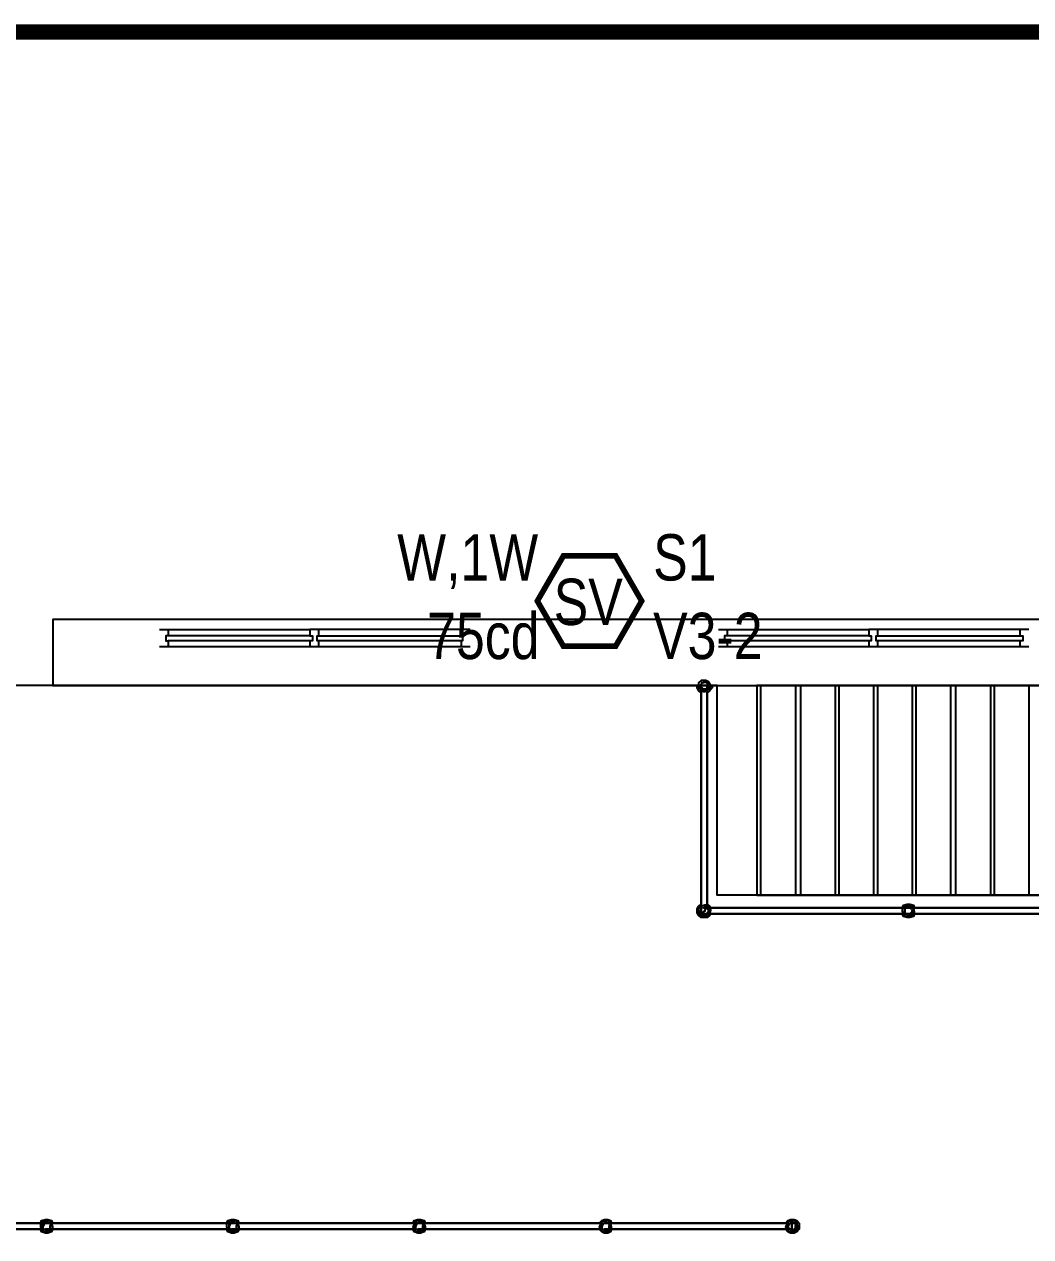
# Model space of a CAD drawing. Header units: inches. Extents: x 9349 to 17082, y 17684 to 25415.
# Drawn here: x 10595.4 to 10855.9, y 20127 to 20440.9 of the extents above; entities that cross this region are included whole.
import ezdxf
from ezdxf.enums import TextEntityAlignment as Align

# ---------------------------------------------------------------- set-up
doc = ezdxf.new("R2010")
doc.units = ezdxf.units.IN
doc.header["$LTSCALE"] = 0.25
doc.header["$MEASUREMENT"] = 0
doc.layers.add('BACKGROUND', color=8, linetype='Continuous')
doc.layers.add('SPEAKER STROBE', color=1, linetype='Continuous')
doc.styles.add('Arial', font='arial.ttf', dxfattribs={"width": 0.8})

# ---------------------------------------------------------------- blocks, each defined once
blk = doc.blocks.new('G4-S7VM')
at = {"layer": 'SPEAKER STROBE', "const_width": 1.46}
blk.add_lwpolyline([(13.83, 0.21), (7.08, 11.9), (-6.42, 11.9), (-13.17, 0.21), (-6.42, -11.49), (7.08, -11.49)], close=True, dxfattribs=at)
at = {"layer": 'SPEAKER STROBE', "style": 'Arial', "width": 0.8}
blk.add_text('SV', height=12, dxfattribs=at).set_placement((0, 0), align=Align.MIDDLE)
for tag, p in [('W', (-12.95, 11.52)), ('CANDELA', (-12.62, -8.82)), ('1/2W', (-12.62, -29.16))]:
    blk.add_attdef(tag, text='', height=12, dxfattribs=at).set_placement(p, align=Align.MIDDLE_RIGHT)
for tag, p in [('Speaker_Circuit', (16.8, 11.52)), ('Visual_Circuit', (16.8, -8.82))]:
    blk.add_attdef(tag, text='', height=12, dxfattribs=at).set_placement(p, align=Align.MIDDLE_LEFT)

msp = doc.modelspace()

# ---------------------------------------------------------------- linework, layer by layer
at = {"lineweight": 0, "const_width": 4}
msp.add_lwpolyline([(11049.85, 20322.63), (11049.85, 20438.91), (9350.89, 20438.91)], dxfattribs=at)
at = {"layer": 'BACKGROUND'}
for points in [[(10602.82, 20269.75), (11039.32, 20269.75), (11039.32, 19220.6), (11056.36, 19220.6), (11056.36, 20269.75), (11056.36, 20286.78), (10602.82, 20286.78)], [(10771.57, 20268.14), (10772.22, 20268.46), (10772.86, 20269.1), (10773.18, 20269.75), (10772.54, 20270.71), (10771.89, 20271.03), (10771.57, 20271.03), (10770.61, 20271.03), (10769.97, 20270.39), (10769.97, 20269.42), (10770.29, 20268.78), (10771.25, 20268.14)], [(10771.57, 20270.71), (10771.89, 20270.71), (10771.57, 20270.71), (10771.25, 20270.71)], [(10772.22, 20270.39), (10771.57, 20270.71), (10771.25, 20270.39), (10771.57, 20270.71), (10772.22, 20270.39), (10771.89, 20270.71)], [(10770.61, 20270.39), (10770.93, 20270.39)], [(10770.93, 20270.39), (10770.61, 20270.07), (10770.61, 20269.42), (10770.61, 20269.1), (10770.61, 20269.42), (10770.61, 20269.1), (10770.61, 20269.42), (10770.61, 20270.07)], [(10771.89, 20268.78), (10771.57, 20268.46), (10771.25, 20268.78), (10770.61, 20269.1), (10770.61, 20269.75), (10770.61, 20270.07), (10770.61, 20269.75), (10770.61, 20269.1), (10771.25, 20268.78), (10771.57, 20268.46)], [(10770.61, 20211.25), (10770.61, 20211.89), (10770.61, 20269.1), (10770.61, 20269.42), (10770.61, 20269.75), (10770.61, 20269.42), (10770.61, 20269.1), (10770.61, 20211.89)], [(10770.61, 20269.75), (10770.61, 20269.42), (10770.61, 20269.1), (10770.61, 20269.42)], [(10771.57, 20268.78), (10771.89, 20268.78), (10771.57, 20268.78), (10770.93, 20268.78), (10770.93, 20269.1), (10770.93, 20268.78)], [(10772.22, 20269.75), (10772.22, 20269.1), (10772.22, 20212.21), (10772.22, 20269.1)], [(10772.54, 20269.75), (10772.54, 20269.42)], [(10772.54, 20269.42), (10772.54, 20269.75)], [(10770.61, 20211.89), (10770.61, 20211.57), (10770.61, 20210.92), (10770.61, 20211.57)], [(10771.57, 20212.53), (10771.89, 20212.21), (10772.22, 20211.89), (10771.89, 20212.21), (10771.57, 20212.53), (10771.25, 20212.21)], [(10772.22, 20212.21), (10771.57, 20212.21), (10771.25, 20212.21), (10771.57, 20212.21)], [(10772.54, 20212.21), (10823.64, 20212.21), (10823.97, 20212.21), (10824.61, 20212.21), (10823.97, 20212.21), (10823.64, 20212.21)], [(10772.54, 20211.89), (10772.54, 20211.25), (10772.54, 20210.92), (10772.54, 20211.25)], [(10823.97, 20212.21), (10824.61, 20212.21), (10824.61, 20212.53), (10823.64, 20212.21), (10823.32, 20211.89), (10823.64, 20212.21)], [(10823.32, 20211.89), (10823.32, 20211.25), (10823.32, 20210.92), (10823.32, 20211.25)], [(10823.32, 20211.25), (10823.32, 20210.92), (10823.32, 20211.25), (10823.32, 20211.89)], [(10823.64, 20212.21), (10824.61, 20212.53), (10824.61, 20212.21), (10824.61, 20212.53)], [(10823.97, 20212.21), (10823.64, 20212.21), (10823.97, 20212.21), (10824.61, 20212.21)], [(10823.64, 20210.6), (10823.97, 20210.28)], [(10824.93, 20210.28), (10823.97, 20210.28), (10823.97, 20210.6), (10823.97, 20210.28)], [(10824.61, 20210.28), (10824.93, 20210.6)], [(10553.64, 20130.57), (10600.57, 20130.57)], [(10600.25, 20129.6), (10600.25, 20130.25), (10600.25, 20129.6), (10600.25, 20129.28)], [(10601.54, 20130.57), (10600.89, 20130.57)], [(10601.54, 20128.64), (10601.86, 20128.96), (10602.18, 20129.28), (10602.18, 20129.6), (10602.18, 20129.92), (10602.18, 20129.6), (10602.18, 20129.28), (10601.86, 20128.96), (10602.18, 20129.28), (10602.18, 20129.6), (10602.18, 20129.28), (10601.86, 20128.96), (10601.54, 20128.64), (10600.89, 20128.64), (10601.54, 20128.64), (10601.86, 20128.96), (10601.54, 20128.64), (10600.89, 20128.64)], [(10601.86, 20130.57), (10602.18, 20130.25)], [(10601.86, 20130.25), (10601.86, 20130.57)], [(10648.47, 20129.6), (10648.47, 20130.25), (10648.79, 20130.57), (10648.47, 20130.25), (10648.47, 20129.6), (10648.47, 20129.28)], [(10648.79, 20130.57), (10649.75, 20130.89), (10649.75, 20130.57), (10649.75, 20130.89)], [(10650.07, 20130.57), (10649.75, 20130.57), (10649.75, 20130.89), (10649.11, 20130.57), (10648.79, 20130.57), (10649.11, 20130.57), (10649.75, 20130.57)], [(10649.75, 20128.64), (10650.07, 20128.96), (10650.39, 20129.28), (10650.39, 20129.6), (10650.39, 20129.92), (10650.39, 20129.6), (10650.39, 20129.28), (10650.07, 20128.96), (10650.39, 20129.28), (10650.39, 20129.6), (10650.39, 20129.28), (10650.07, 20128.96), (10649.75, 20128.64), (10649.11, 20128.64), (10649.75, 20128.64), (10650.07, 20128.96), (10649.75, 20128.64), (10649.11, 20128.64)], [(10650.07, 20130.57), (10650.39, 20130.25)], [(10697.97, 20130.57), (10698.29, 20130.57), (10697.97, 20130.89), (10697.32, 20130.57)], [(10697.97, 20128.64), (10698.29, 20128.96), (10698.61, 20129.28), (10698.61, 20129.6), (10698.61, 20129.92), (10698.93, 20129.6), (10698.61, 20129.28), (10698.29, 20128.96), (10698.61, 20129.28), (10698.29, 20128.96), (10697.97, 20128.64), (10697.32, 20128.64), (10697.32, 20128.96), (10697.32, 20128.64), (10697.97, 20128.64), (10697.32, 20128.64), (10697.32, 20128.96), (10697.32, 20128.64)], [(10744.89, 20129.6), (10744.89, 20130.25), (10745.22, 20130.57), (10744.89, 20130.25), (10744.89, 20129.6), (10744.89, 20129.28)], [(10745.54, 20128.96), (10745.54, 20128.64), (10745.54, 20128.96), (10745.54, 20128.64), (10746.18, 20128.64), (10746.5, 20128.96), (10746.82, 20129.28), (10746.5, 20128.96), (10746.18, 20128.64), (10745.54, 20128.64)], [(10746.82, 20129.28), (10746.82, 20129.6), (10746.82, 20129.92), (10746.82, 20129.6), (10746.82, 20129.28), (10746.5, 20128.96), (10746.82, 20129.28), (10747.14, 20129.6), (10746.82, 20129.92), (10747.14, 20129.6)], [(10793.11, 20129.6), (10793.11, 20130.25), (10793.43, 20130.57), (10793.11, 20130.25), (10793.11, 20129.6), (10793.11, 20129.28)], [(10793.43, 20130.57), (10793.43, 20130.25), (10793.11, 20129.6), (10793.43, 20129.28), (10793.11, 20129.6), (10793.43, 20130.25)], [(10795.36, 20129.6), (10795.04, 20129.92), (10795.36, 20129.6), (10795.04, 20129.28), (10794.72, 20128.96), (10794.39, 20128.64), (10794.72, 20128.96), (10795.04, 20129.28), (10795.04, 20129.6), (10795.04, 20129.92), (10795.04, 20129.6), (10795.04, 20129.28), (10794.72, 20128.96), (10794.39, 20128.64), (10793.75, 20128.64), (10793.75, 20128.96), (10794.07, 20128.64), (10793.75, 20128.96), (10793.75, 20128.64), (10794.39, 20128.64), (10794.72, 20128.96), (10794.39, 20128.64), (10794.07, 20128.64), (10793.75, 20128.64), (10794.39, 20128.64), (10793.75, 20128.64), (10794.39, 20128.64), (10794.72, 20128.96), (10795.04, 20129.28), (10794.72, 20128.96), (10795.04, 20129.28)], [(10794.07, 20129.28), (10794.07, 20129.6), (10794.07, 20129.92), (10794.07, 20130.25), (10794.07, 20129.92), (10794.07, 20129.6)], [(10794.72, 20130.57), (10795.04, 20130.25), (10795.04, 20130.57)], [(10600.57, 20128.96), (10553.64, 20128.96), (10553.32, 20128.96), (10552.36, 20128.96), (10505.43, 20128.96), (10552.36, 20128.96), (10553.32, 20128.96), (10553.64, 20128.96)], [(10600.89, 20128.96), (10600.89, 20128.64)], [(10600.89, 20128.64), (10601.54, 20128.64)], [(10697, 20128.96), (10650.07, 20128.96), (10649.75, 20128.96), (10649.11, 20128.96), (10649.75, 20128.96), (10650.07, 20128.96)], [(10649.11, 20128.96), (10649.11, 20128.64)], [(10649.11, 20128.64), (10649.75, 20128.64)], [(10745.22, 20128.96), (10698.29, 20128.96), (10697.97, 20128.96), (10697.32, 20128.96), (10697.97, 20128.96), (10698.29, 20128.96)], [(10697.97, 20128.64), (10697.32, 20128.64), (10697.32, 20128.96), (10697.32, 20128.64), (10697.97, 20128.64), (10697.32, 20128.64), (10697.32, 20128.96), (10697.64, 20128.64), (10698.29, 20128.64), (10697.64, 20128.64)], [(10697.97, 20128.64), (10698.29, 20128.96), (10697.97, 20128.64), (10697.32, 20128.64)], [(10793.43, 20128.96), (10746.5, 20128.96), (10746.18, 20128.96), (10745.54, 20128.96), (10746.18, 20128.96), (10746.5, 20128.96)], [(10745.54, 20128.64), (10746.18, 20128.64), (10746.5, 20128.96), (10746.18, 20128.64)], [(10745.54, 20128.64), (10746.18, 20128.64), (10746.5, 20128.96), (10746.18, 20128.64)], [(10794.07, 20128.96), (10793.75, 20128.96)]]:
    msp.add_lwpolyline(points, close=True, dxfattribs=at)
for points in [[(10630.47, 20284.21), (10632.72, 20284.21), (10669.36, 20284.21), (10669.36, 20282.6), (10670, 20282.6), (10670, 20281.32), (10669.36, 20281.32), (10669.36, 20279.71), (10632.72, 20279.71), (10630.47, 20279.71)], [(10632.72, 20284.21), (10632.72, 20282.6)], [(10708.57, 20282.6), (10708.57, 20284.21), (10671.61, 20284.21), (10669.36, 20284.21)], [(10671.61, 20284.21), (10671.61, 20282.6)], [(10710.82, 20284.21), (10708.57, 20284.21)], [(10775.11, 20284.21), (10777.36, 20284.21), (10814, 20284.21), (10814, 20282.6), (10814.64, 20282.6), (10814.64, 20281.32), (10814, 20281.32), (10814, 20279.71), (10777.36, 20279.71), (10775.11, 20279.71)], [(10777.36, 20284.21), (10777.36, 20282.6)], [(10853.22, 20282.6), (10853.22, 20284.21), (10816.25, 20284.21), (10814, 20284.21)], [(10816.25, 20284.21), (10816.25, 20282.6)], [(10855.47, 20284.21), (10853.22, 20284.21)], [(10669.36, 20282.6), (10632.72, 20282.6), (10632.07, 20282.6), (10632.07, 20281.32), (10632.72, 20281.32)], [(10669.36, 20281.32), (10632.72, 20281.32), (10632.72, 20279.71)], [(10671.61, 20281.32), (10671.29, 20281.32), (10671.29, 20282.6), (10671.61, 20282.6), (10708.57, 20282.6), (10708.89, 20282.6), (10708.89, 20281.32), (10708.57, 20281.32)], [(10708.57, 20279.71), (10708.57, 20281.32), (10671.61, 20281.32), (10671.61, 20279.71)], [(10814, 20282.6), (10777.36, 20282.6), (10776.72, 20282.6), (10776.72, 20281.32), (10777.36, 20281.32)], [(10814, 20281.32), (10777.36, 20281.32), (10777.36, 20279.71)], [(10816.25, 20281.32), (10815.93, 20281.32), (10815.93, 20282.6), (10816.25, 20282.6), (10853.22, 20282.6), (10853.86, 20282.6), (10853.86, 20281.32), (10853.22, 20281.32)], [(10853.22, 20279.71), (10853.22, 20281.32), (10816.25, 20281.32), (10816.25, 20279.71)], [(10710.82, 20279.71), (10708.57, 20279.71), (10671.61, 20279.71), (10669.36, 20279.71)], [(10855.47, 20279.71), (10853.22, 20279.71), (10816.25, 20279.71), (10814, 20279.71)], [(10771.25, 20270.39), (10771.57, 20270.71)], [(10771.57, 20270.71), (10772.22, 20270.39)], [(9868.04, 20268.78), (9868.04, 20119.64), (10985.97, 20119.64), (10985.97, 20215.42), (10774.79, 20215.42), (10774.79, 20269.75)], [(10770.61, 20267.82), (10769.97, 20268.46), (10769.64, 20269.1), (10769.64, 20269.75)], [(10769.97, 20269.75), (10769.97, 20269.42), (10770.29, 20268.78), (10770.61, 20268.46)], [(10770.29, 20269.75), (10770.61, 20269.1), (10770.61, 20269.75), (10770.61, 20269.42), (10770.61, 20269.75), (10770.61, 20269.42), (10770.61, 20269.1), (10770.61, 20269.42), (10770.61, 20269.75), (10770.61, 20269.42), (10770.61, 20270.07), (10770.93, 20270.39)], [(10770.61, 20270.07), (10770.61, 20270.07)], [(10770.61, 20270.07), (10770.61, 20270.07)], [(10770.61, 20270.07), (10770.61, 20270.07)], [(10770.93, 20270.39), (10770.93, 20270.39)], [(10770.93, 20269.75), (10771.25, 20269.75), (10771.57, 20269.75), (10771.89, 20269.75), (10772.22, 20269.75)], [(10770.93, 20268.78), (10770.93, 20269.1)], [(10771.57, 20268.78), (10770.93, 20268.78)], [(10771.25, 20269.75), (10771.25, 20269.75)], [(10771.57, 20269.75), (10771.57, 20269.75)], [(10771.89, 20268.78), (10771.57, 20268.78)], [(10771.89, 20268.78), (10772.22, 20268.78)], [(10772.22, 20270.39), (10772.22, 20270.07)], [(10772.22, 20270.39), (10772.22, 20270.07)], [(10772.22, 20270.39), (10772.22, 20270.07)], [(10772.54, 20269.1), (10772.54, 20269.42), (10772.54, 20270.07), (10772.54, 20269.42), (10772.22, 20269.1), (10772.54, 20269.42), (10772.54, 20269.75)], [(10772.22, 20270.07), (10772.54, 20270.07)], [(10772.22, 20270.07), (10772.54, 20270.07)], [(10772.22, 20270.07), (10772.54, 20270.07)], [(10772.22, 20268.46), (10772.86, 20269.1), (10773.18, 20269.75)], [(10773.5, 20269.75), (10773.5, 20269.1), (10772.86, 20268.46), (10772.22, 20267.82)], [(10772.54, 20269.42), (10772.22, 20269.1)], [(10772.54, 20269.42), (10772.22, 20269.1)], [(10772.54, 20269.42), (10772.22, 20269.1)], [(10772.54, 20269.42), (10772.22, 20269.1)], [(10772.54, 20269.42), (10772.22, 20269.1)], [(10772.54, 20269.42), (10772.22, 20269.1), (10772.22, 20268.78), (10772.22, 20269.1)], [(10772.22, 20268.78), (10772.22, 20269.1)], [(10772.22, 20268.78), (10772.22, 20269.1)], [(10772.22, 20269.1), (10772.22, 20268.78)], [(10772.54, 20269.42), (10772.54, 20270.07)], [(10772.54, 20270.07), (10772.54, 20269.42)], [(10772.54, 20270.07), (10772.54, 20269.42)], [(10772.54, 20269.42), (10772.54, 20269.75)], [(10772.54, 20269.75), (10772.54, 20269.42)], [(10772.54, 20269.75), (10772.54, 20269.42)], [(10772.54, 20269.75), (10772.54, 20269.42)], [(10772.54, 20269.1), (10772.54, 20269.42)], [(10772.54, 20269.1), (10772.54, 20269.42)], [(10865.43, 20269.75), (10855.47, 20269.75), (10845.5, 20269.75), (10835.22, 20269.75), (10825.25, 20269.75), (10815.29, 20269.75), (10805.32, 20269.75), (10795.04, 20269.75), (10785.07, 20269.75), (10785.07, 20215.42), (10774.79, 20215.42)], [(10795.04, 20269.75), (10795.04, 20215.42)], [(10805.32, 20269.75), (10805.32, 20215.42)], [(10815.29, 20269.75), (10815.29, 20215.42)], [(10825.25, 20269.75), (10825.25, 20215.42)], [(10835.22, 20269.75), (10835.22, 20215.42)], [(10845.5, 20269.75), (10845.5, 20215.42)], [(10855.47, 20269.75), (10855.47, 20215.42)], [(10785.07, 20215.42), (10795.04, 20215.42), (10805.32, 20215.42), (10815.29, 20215.42), (10825.25, 20215.42), (10835.22, 20215.42), (10845.5, 20215.42), (10855.47, 20215.42), (10865.43, 20215.42)], [(10773.18, 20210.6), (10772.86, 20210.28), (10772.22, 20209.64), (10771.57, 20209.64), (10770.61, 20209.64), (10769.97, 20210.28), (10769.64, 20210.92), (10769.64, 20211.89), (10769.97, 20212.53), (10770.61, 20213.17)], [(10772.86, 20210.6), (10772.22, 20209.96), (10772.86, 20210.6), (10773.18, 20211.57), (10772.54, 20212.53), (10771.89, 20212.85), (10771.57, 20212.85), (10770.61, 20212.53), (10769.97, 20211.89), (10769.97, 20211.25), (10770.29, 20210.28), (10771.25, 20209.96), (10771.57, 20209.96), (10772.22, 20209.96), (10771.57, 20209.96), (10771.25, 20209.96), (10770.29, 20210.28), (10769.97, 20211.25), (10769.97, 20211.89), (10770.61, 20212.53)], [(10770.29, 20211.57), (10770.61, 20210.92), (10770.61, 20211.57), (10770.61, 20211.89), (10770.93, 20212.21), (10770.61, 20211.89), (10770.61, 20211.57), (10770.61, 20210.92), (10770.61, 20211.57), (10770.61, 20210.92), (10770.61, 20211.57), (10770.61, 20211.89), (10770.61, 20211.57), (10770.61, 20210.92), (10770.61, 20211.57), (10770.61, 20211.89), (10770.61, 20211.57), (10770.61, 20210.92), (10770.61, 20211.57), (10770.61, 20211.89), (10770.93, 20212.21), (10770.61, 20211.89), (10770.61, 20211.57), (10770.61, 20210.92), (10770.61, 20211.57), (10770.61, 20211.89), (10770.93, 20212.21)], [(10772.22, 20212.21), (10772.22, 20211.89), (10772.22, 20212.21), (10772.22, 20211.89), (10772.54, 20211.57), (10772.54, 20210.92), (10772.54, 20211.57), (10772.22, 20211.89), (10771.89, 20211.89), (10771.57, 20211.57), (10771.57, 20211.25), (10771.25, 20211.25), (10771.25, 20210.92), (10770.93, 20210.92), (10770.93, 20210.6), (10771.57, 20210.28), (10771.89, 20210.28), (10772.22, 20210.6), (10772.22, 20210.92), (10772.22, 20210.6), (10771.89, 20210.6), (10771.57, 20210.28), (10770.93, 20210.6), (10771.57, 20210.28), (10771.89, 20210.6), (10771.57, 20210.28), (10770.93, 20210.6), (10771.57, 20210.28), (10771.89, 20210.6), (10771.57, 20210.28), (10770.93, 20210.6), (10770.93, 20210.92), (10770.93, 20210.6), (10770.61, 20210.6), (10770.93, 20210.28), (10771.25, 20210.28), (10770.93, 20210.6), (10771.25, 20210.28), (10771.57, 20210.28), (10771.89, 20210.28), (10771.57, 20210.28), (10770.93, 20210.6), (10771.57, 20210.28), (10771.89, 20210.6), (10771.57, 20210.28), (10770.93, 20210.6), (10770.93, 20210.92)], [(10770.61, 20210.92), (10770.61, 20210.92)], [(10770.61, 20210.92), (10770.61, 20210.92)], [(10770.61, 20210.92), (10770.61, 20210.92)], [(10770.61, 20210.92), (10770.61, 20210.92)], [(10770.61, 20210.92), (10770.61, 20210.92)], [(10770.61, 20210.92), (10770.61, 20210.92)], [(10770.61, 20210.92), (10770.61, 20210.92)], [(10770.61, 20210.92), (10770.61, 20210.92)], [(10770.61, 20210.92), (10770.61, 20210.92)], [(10770.61, 20210.92), (10770.61, 20210.92)], [(10770.93, 20212.21), (10770.93, 20212.21)], [(10771.25, 20212.21), (10771.57, 20212.21), (10772.22, 20212.21), (10772.22, 20211.89), (10772.54, 20211.57), (10772.54, 20210.92), (10772.22, 20210.92), (10772.22, 20210.6)], [(10772.22, 20213.17), (10772.86, 20212.53), (10773.18, 20212.21)], [(10772.86, 20212.21), (10772.54, 20212.53), (10772.22, 20212.53)], [(10772.22, 20211.89), (10772.22, 20211.89)], [(10772.54, 20210.92), (10772.22, 20210.92)], [(10772.54, 20210.92), (10772.22, 20210.92)], [(10822.68, 20212.21), (10823, 20212.85), (10823.97, 20213.17), (10824.61, 20213.17), (10825.57, 20212.85), (10825.89, 20212.21)], [(10825.57, 20212.21), (10824.93, 20212.85), (10823.97, 20212.85), (10823.32, 20212.53), (10822.68, 20211.89), (10822.68, 20211.25), (10823, 20210.6), (10823.64, 20209.96), (10824.61, 20209.96), (10825.25, 20210.28), (10825.57, 20210.6)], [(10823, 20210.6), (10823.64, 20209.96), (10824.61, 20209.96), (10825.25, 20210.28), (10825.89, 20210.92), (10825.89, 20211.25), (10825.57, 20212.21), (10824.93, 20212.85), (10823.97, 20212.85), (10823.32, 20212.53), (10823, 20212.21)], [(10825.25, 20211.57), (10825.25, 20211.25), (10824.93, 20210.92), (10824.93, 20210.6), (10824.61, 20210.28), (10823.97, 20210.28), (10824.61, 20210.28), (10824.93, 20210.6), (10824.61, 20210.28), (10823.97, 20210.28), (10824.61, 20210.28), (10823.97, 20210.28), (10824.61, 20210.28), (10823.97, 20210.28), (10823.64, 20210.6), (10823.97, 20210.28), (10824.61, 20210.28), (10823.97, 20210.28), (10823.64, 20210.6), (10823.32, 20210.92), (10823.32, 20211.25), (10823.32, 20211.89), (10823.64, 20212.21), (10823.97, 20212.21), (10824.61, 20212.21), (10823.97, 20212.21), (10824.61, 20212.53), (10823.97, 20212.53)], [(10823.32, 20211.89), (10823.64, 20212.21)], [(10823.32, 20211.89), (10823.64, 20212.21)], [(10824.93, 20210.6), (10824.61, 20210.28), (10823.97, 20210.28), (10823.64, 20210.6), (10823.97, 20210.28), (10824.61, 20210.28), (10824.93, 20210.6), (10824.93, 20210.92), (10825.25, 20211.25), (10825.25, 20211.57), (10825.25, 20211.25), (10825.25, 20210.92), (10824.93, 20210.6), (10825.25, 20210.92), (10825.25, 20211.25), (10825.25, 20211.57), (10825.25, 20211.25), (10824.93, 20210.92), (10824.93, 20210.6), (10824.61, 20210.28), (10823.97, 20210.28), (10823.64, 20210.6), (10823.32, 20210.92), (10823.32, 20210.6), (10823.64, 20210.6), (10823.32, 20210.6)], [(10823.64, 20210.6), (10823.32, 20210.92)], [(10823.64, 20212.21), (10823.97, 20212.21)], [(10823.64, 20212.21), (10823.97, 20212.21)], [(10823.64, 20212.21), (10823.97, 20212.21)], [(10823.64, 20212.21), (10823.97, 20212.21)], [(10823.97, 20212.21), (10824.61, 20212.21)], [(10823.97, 20212.21), (10824.61, 20212.21)], [(10823.97, 20212.21), (10824.61, 20212.21)], [(10823.97, 20212.21), (10824.61, 20212.21)], [(10824.61, 20212.21), (10824.61, 20212.21)], [(10824.61, 20212.21), (10824.61, 20212.21)], [(10824.61, 20212.21), (10824.61, 20212.21)], [(10824.61, 20212.21), (10824.61, 20212.21)], [(10824.61, 20212.21), (10824.61, 20212.21)], [(10824.61, 20212.21), (10824.61, 20212.21)], [(10824.61, 20212.21), (10824.61, 20212.21)], [(10824.61, 20212.21), (10824.61, 20212.21)], [(10825.25, 20212.21), (10824.93, 20212.21), (10824.93, 20211.89), (10824.93, 20212.21), (10824.93, 20211.89), (10824.93, 20212.21), (10825.25, 20211.89)], [(10876.36, 20212.21), (10824.93, 20212.21), (10876.36, 20212.21)], [(10825.25, 20211.89), (10825.25, 20211.89)], [(10770.61, 20210.6), (10771.89, 20210.6)], [(10770.61, 20210.6), (10771.89, 20210.6)], [(10770.61, 20210.6), (10771.25, 20210.28)], [(10770.61, 20210.6), (10771.25, 20210.28)], [(10771.25, 20210.28), (10771.57, 20210.28)], [(10771.25, 20210.28), (10771.57, 20210.28)], [(10771.89, 20210.6), (10771.57, 20210.28)], [(10771.89, 20210.6), (10771.57, 20210.28)], [(10771.57, 20210.28), (10771.57, 20210.28)], [(10772.22, 20210.6), (10772.22, 20210.6)], [(10772.22, 20210.6), (10772.22, 20210.6)], [(10876.36, 20210.6), (10824.93, 20210.6), (10824.61, 20210.6), (10823.64, 20210.6), (10772.22, 20210.6), (10823.64, 20210.6), (10824.61, 20210.6), (10824.93, 20210.6), (10876.36, 20210.6)], [(10825.89, 20210.6), (10825.57, 20209.96), (10824.61, 20209.64), (10823.97, 20209.64), (10823, 20209.96), (10822.68, 20210.6)], [(10823.97, 20210.28), (10823.97, 20210.28)], [(10599.61, 20130.57), (10599.93, 20131.21), (10600.89, 20131.53), (10601.54, 20131.53), (10602.5, 20131.21), (10602.82, 20130.57)], [(10602.5, 20130.57), (10601.86, 20131.21), (10600.89, 20131.21), (10600.25, 20130.89), (10599.61, 20130.25), (10599.61, 20129.6), (10599.93, 20128.96), (10600.57, 20128.32), (10601.54, 20128.32), (10602.18, 20128.64), (10602.5, 20128.96)], [(10599.93, 20128.96), (10600.57, 20128.32), (10601.54, 20128.32), (10602.18, 20128.64), (10602.82, 20129.28), (10602.82, 20129.6), (10602.5, 20130.57), (10601.86, 20131.21), (10600.89, 20131.21), (10600.25, 20130.89), (10599.93, 20130.57)], [(10600.89, 20130.89), (10601.54, 20130.89), (10600.57, 20130.57), (10601.54, 20130.89), (10601.54, 20130.57), (10601.54, 20130.89), (10600.89, 20130.57), (10600.57, 20130.57), (10600.57, 20130.25), (10600.25, 20129.6), (10600.25, 20129.28), (10600.25, 20128.96), (10600.57, 20128.96), (10600.25, 20128.96)], [(10697.32, 20130.89), (10697.97, 20130.89), (10697.32, 20130.57), (10697.97, 20130.57), (10697.32, 20130.57), (10697, 20130.57), (10697, 20130.25), (10696.68, 20129.6), (10696.68, 20129.28), (10696.68, 20129.6), (10696.68, 20130.25), (10696.68, 20129.6), (10696.68, 20129.28), (10696.68, 20129.6), (10697, 20130.25), (10697, 20130.57), (10697.32, 20130.57), (10697.97, 20130.89), (10698.29, 20130.57), (10698.61, 20130.25), (10698.29, 20130.57), (10697.97, 20130.57), (10697.32, 20130.57), (10697, 20130.57), (10697.32, 20130.57), (10697.97, 20130.57), (10698.29, 20130.57), (10698.61, 20130.25), (10698.29, 20130.57), (10697.97, 20130.89), (10697.32, 20130.57), (10698.29, 20130.57), (10745.22, 20130.57), (10698.29, 20130.57), (10697.32, 20130.57), (10697, 20130.57), (10650.07, 20130.57), (10649.11, 20130.57), (10648.79, 20130.57), (10601.86, 20130.57), (10600.89, 20130.57), (10600.57, 20130.57), (10600.89, 20130.57), (10600.57, 20130.57), (10600.89, 20130.57), (10600.57, 20130.57), (10601.54, 20130.89), (10601.54, 20130.57), (10600.89, 20130.57), (10601.54, 20130.57), (10600.89, 20130.57), (10601.54, 20130.57), (10600.89, 20130.57), (10600.57, 20130.57), (10600.89, 20130.57), (10601.54, 20130.57), (10600.89, 20130.57), (10600.57, 20130.57), (10600.25, 20130.25), (10600.57, 20130.57), (10600.89, 20130.57), (10601.86, 20130.57), (10648.79, 20130.57), (10649.11, 20130.57), (10650.07, 20130.57), (10697, 20130.57), (10696.68, 20130.25), (10697, 20130.57), (10697.32, 20130.57), (10697.97, 20130.57), (10698.29, 20130.57), (10697.97, 20130.57), (10697.32, 20130.57), (10697, 20130.57), (10697.32, 20130.57), (10697, 20130.57), (10697, 20130.25), (10696.68, 20129.6), (10696.68, 20129.28), (10697, 20128.96)], [(10600.25, 20129.6), (10600.57, 20130.25)], [(10600.25, 20129.6), (10600.57, 20130.25)], [(10600.25, 20129.28), (10600.25, 20129.6)], [(10600.25, 20129.28), (10600.25, 20129.6)], [(10600.57, 20130.25), (10600.57, 20130.57)], [(10600.57, 20130.25), (10600.57, 20130.57)], [(10648.79, 20128.96), (10601.86, 20128.96), (10601.54, 20128.96), (10600.89, 20128.96), (10601.54, 20128.96), (10601.86, 20128.96), (10648.79, 20128.96), (10648.47, 20128.96), (10648.47, 20129.28), (10648.47, 20129.6), (10648.79, 20130.25), (10648.79, 20130.57), (10649.11, 20130.57), (10649.75, 20130.57), (10650.07, 20130.57), (10649.75, 20130.57), (10649.11, 20130.57), (10648.79, 20130.57), (10649.11, 20130.57), (10649.75, 20130.57), (10649.11, 20130.57), (10649.75, 20130.89), (10649.11, 20130.89)], [(10601.54, 20130.57), (10601.54, 20130.57)], [(10601.54, 20130.57), (10601.54, 20130.57)], [(10601.54, 20130.57), (10601.54, 20130.57)], [(10601.54, 20130.57), (10601.54, 20130.57)], [(10601.54, 20130.57), (10601.54, 20130.57)], [(10601.54, 20130.57), (10601.54, 20130.57)], [(10601.54, 20130.57), (10601.54, 20130.57)], [(10601.54, 20130.57), (10601.54, 20130.57)], [(10601.86, 20130.57), (10601.86, 20130.25)], [(10601.86, 20128.96), (10602.18, 20129.28), (10602.18, 20129.6), (10602.18, 20129.92), (10602.18, 20129.6), (10602.18, 20129.92)], [(10602.18, 20130.25), (10602.18, 20130.25)], [(10647.82, 20130.57), (10648.14, 20131.21), (10649.11, 20131.53), (10649.75, 20131.53), (10650.72, 20131.21), (10651.04, 20130.57)], [(10650.72, 20130.57), (10650.07, 20131.21), (10649.11, 20131.21), (10648.47, 20130.89), (10647.82, 20130.25), (10647.82, 20129.6), (10648.14, 20128.96), (10648.79, 20128.32), (10649.75, 20128.32), (10650.39, 20128.64), (10650.72, 20128.96)], [(10648.14, 20128.96), (10648.79, 20128.32), (10649.75, 20128.32), (10650.39, 20128.64), (10651.04, 20129.28), (10651.04, 20129.6), (10650.72, 20130.57), (10650.07, 20131.21), (10649.11, 20131.21), (10648.47, 20130.89), (10648.14, 20130.57)], [(10648.47, 20129.6), (10648.79, 20130.25)], [(10648.47, 20129.6), (10648.79, 20130.25)], [(10648.47, 20129.28), (10648.47, 20129.6)], [(10648.47, 20129.28), (10648.47, 20129.6)], [(10648.79, 20130.57), (10649.11, 20130.57)], [(10648.79, 20130.25), (10648.79, 20130.57)], [(10648.79, 20130.57), (10649.11, 20130.57)], [(10648.79, 20130.25), (10648.79, 20130.57)], [(10648.79, 20130.57), (10649.11, 20130.57)], [(10649.11, 20130.57), (10649.75, 20130.57)], [(10649.11, 20130.57), (10649.75, 20130.57)], [(10649.11, 20130.57), (10649.75, 20130.57)], [(10649.11, 20130.57), (10649.75, 20130.57)], [(10649.75, 20130.57), (10650.07, 20130.57)], [(10649.75, 20130.57), (10650.07, 20130.57)], [(10649.75, 20130.57), (10650.07, 20130.57)], [(10649.75, 20130.57), (10650.07, 20130.57)], [(10650.07, 20130.57), (10650.39, 20130.25)], [(10650.07, 20130.57), (10650.39, 20130.25)], [(10650.07, 20130.57), (10650.39, 20130.25)], [(10650.07, 20128.96), (10650.39, 20129.28), (10650.39, 20129.6), (10650.39, 20129.92), (10650.39, 20129.6), (10650.39, 20129.92)], [(10650.39, 20130.25), (10650.39, 20130.25)], [(10696.04, 20130.57), (10696.36, 20131.21), (10697.32, 20131.53), (10697.97, 20131.53), (10698.93, 20131.21), (10699.25, 20130.57)], [(10698.93, 20130.57), (10698.29, 20131.21), (10697.32, 20131.21), (10696.68, 20130.89), (10696.36, 20130.25), (10696.04, 20129.6), (10696.36, 20128.96), (10697, 20128.32), (10697.97, 20128.32), (10698.61, 20128.64), (10698.93, 20128.96)], [(10696.36, 20128.96), (10697, 20128.32), (10697.97, 20128.32), (10698.61, 20128.64), (10699.25, 20129.28), (10699.25, 20129.6), (10698.93, 20130.57), (10698.29, 20131.21), (10697.32, 20131.21), (10696.68, 20130.89), (10696.36, 20130.57)], [(10697.32, 20130.57), (10697.32, 20130.57)], [(10697.32, 20130.57), (10697.97, 20130.57)], [(10697.32, 20130.57), (10697.97, 20130.57)], [(10697.97, 20130.57), (10698.29, 20130.57)], [(10697.97, 20130.57), (10698.29, 20130.57), (10698.61, 20130.25)], [(10697.97, 20130.57), (10698.29, 20130.57)], [(10698.61, 20129.92), (10698.61, 20129.6), (10698.61, 20129.28), (10698.29, 20128.96), (10697.97, 20128.64), (10698.29, 20128.96)], [(10698.61, 20130.25), (10698.61, 20130.25)], [(10698.61, 20129.6), (10698.61, 20129.92)], [(10698.61, 20129.92), (10698.61, 20129.6)], [(10698.61, 20129.28), (10698.61, 20129.6)], [(10698.61, 20129.6), (10698.61, 20129.28)], [(10744.25, 20130.57), (10744.89, 20131.21), (10745.54, 20131.53), (10746.5, 20131.53), (10747.14, 20131.21), (10747.47, 20130.57)], [(10747.14, 20130.57), (10746.5, 20131.21), (10745.86, 20131.21), (10744.89, 20130.89), (10744.57, 20130.25), (10744.25, 20129.6), (10744.57, 20128.96), (10745.22, 20128.32), (10746.18, 20128.32), (10746.82, 20128.64), (10747.14, 20128.96)], [(10744.57, 20128.96), (10745.22, 20128.32), (10746.18, 20128.32), (10746.82, 20128.64), (10747.47, 20129.28), (10747.47, 20129.6), (10747.14, 20130.57), (10746.5, 20131.21), (10745.86, 20131.21), (10744.89, 20130.89), (10744.57, 20130.57)], [(10745.22, 20130.57), (10745.22, 20130.25), (10744.89, 20129.6), (10744.89, 20129.28), (10745.22, 20128.96)], [(10744.89, 20129.6), (10745.22, 20130.25)], [(10744.89, 20129.6), (10745.22, 20130.25)], [(10744.89, 20129.28), (10744.89, 20129.6)], [(10744.89, 20129.28), (10744.89, 20129.6)], [(10745.22, 20130.25), (10745.22, 20130.57)], [(10745.22, 20130.25), (10745.22, 20130.57)], [(10746.82, 20130.25), (10746.5, 20130.57), (10746.18, 20130.57), (10745.54, 20130.57), (10746.18, 20130.57), (10746.5, 20130.57), (10746.18, 20130.57), (10745.54, 20130.57), (10746.18, 20130.57), (10746.5, 20130.57), (10746.18, 20130.57), (10745.54, 20130.57), (10746.18, 20130.57), (10745.54, 20130.57), (10746.5, 20130.57), (10746.18, 20130.57), (10745.54, 20130.57), (10746.18, 20130.89), (10746.5, 20130.57), (10746.82, 20130.25), (10746.5, 20130.57), (10746.18, 20130.89), (10745.54, 20130.57), (10746.5, 20130.57), (10793.43, 20130.57), (10746.5, 20130.57), (10746.82, 20130.25), (10746.5, 20130.57), (10746.18, 20130.57), (10745.54, 20130.57), (10746.18, 20130.89), (10745.54, 20130.89)], [(10746.18, 20130.57), (10746.5, 20130.57), (10746.18, 20130.89), (10745.54, 20130.57)], [(10745.54, 20130.57), (10745.54, 20130.57)], [(10745.54, 20130.57), (10745.54, 20130.57)], [(10745.54, 20130.57), (10745.54, 20130.57)], [(10745.54, 20130.57), (10745.54, 20130.57)], [(10745.54, 20130.57), (10745.54, 20130.57)], [(10745.54, 20130.57), (10745.54, 20130.57)], [(10745.54, 20130.57), (10745.54, 20130.57)], [(10745.54, 20130.57), (10745.54, 20130.57)], [(10745.54, 20130.57), (10745.54, 20130.57)], [(10745.54, 20130.57), (10745.54, 20130.57)], [(10745.86, 20128.64), (10745.54, 20128.96), (10745.86, 20128.64), (10746.5, 20128.64), (10745.86, 20128.64), (10745.54, 20128.64), (10746.5, 20128.64), (10745.86, 20128.64), (10746.18, 20128.64), (10745.54, 20128.64), (10745.54, 20128.96), (10745.54, 20128.64), (10745.54, 20128.96), (10745.54, 20128.64), (10746.18, 20128.64), (10746.5, 20128.96), (10746.82, 20129.28), (10746.82, 20129.6), (10746.82, 20129.92)], [(10746.82, 20130.25), (10746.82, 20130.25)], [(10792.47, 20130.57), (10793.11, 20131.21), (10793.75, 20131.53), (10794.72, 20131.53), (10795.36, 20131.21), (10796, 20130.57), (10796, 20129.6), (10796, 20128.96), (10795.36, 20128.32), (10794.72, 20128), (10793.75, 20128), (10793.11, 20128.32), (10792.47, 20128.96)], [(10792.79, 20128.96), (10793.43, 20128.32), (10794.39, 20128.32), (10795.04, 20128.64), (10795.68, 20129.28), (10795.68, 20129.6), (10795.36, 20130.57), (10794.72, 20131.21), (10794.07, 20131.21), (10793.11, 20130.89), (10792.79, 20130.25), (10792.47, 20129.6), (10792.79, 20128.96), (10793.43, 20128.32), (10794.39, 20128.32), (10795.04, 20128.64), (10795.68, 20129.28), (10795.68, 20129.6), (10795.36, 20130.57), (10794.72, 20131.21), (10794.07, 20131.21), (10793.11, 20130.89), (10792.79, 20130.57)], [(10793.11, 20129.6), (10793.43, 20130.25)], [(10793.43, 20129.28), (10793.11, 20129.6)], [(10793.11, 20129.28), (10793.43, 20128.96), (10793.75, 20128.96), (10793.75, 20128.64)], [(10793.43, 20130.25), (10793.43, 20130.57)], [(10793.75, 20130.57), (10794.39, 20130.57), (10793.75, 20130.57), (10794.39, 20130.57), (10793.75, 20130.57), (10794.39, 20130.57), (10793.75, 20130.57), (10794.39, 20130.89), (10793.75, 20130.57), (10794.39, 20130.57), (10794.72, 20130.57), (10795.04, 20130.25), (10794.72, 20130.57), (10794.39, 20130.57), (10793.75, 20130.57), (10794.39, 20130.57), (10794.72, 20130.57), (10795.04, 20130.25), (10794.72, 20130.57), (10795.04, 20130.25), (10794.72, 20130.57), (10794.39, 20130.89), (10793.75, 20130.57), (10794.07, 20130.57), (10793.75, 20130.57), (10794.39, 20130.89), (10793.75, 20130.89)], [(10793.75, 20130.57), (10793.75, 20130.57)], [(10793.75, 20130.57), (10793.75, 20130.57)], [(10793.75, 20130.57), (10793.75, 20130.57)], [(10793.75, 20130.57), (10793.75, 20130.57)], [(10793.75, 20130.57), (10793.75, 20130.57)], [(10793.75, 20130.57), (10793.75, 20130.57)], [(10793.75, 20130.57), (10793.75, 20130.57)], [(10793.75, 20130.57), (10793.75, 20130.57)], [(10793.75, 20130.57), (10793.75, 20130.57)], [(10793.75, 20130.57), (10793.75, 20130.57)], [(10794.07, 20130.57), (10794.07, 20130.57)], [(10794.07, 20130.57), (10794.07, 20130.25), (10794.07, 20129.92), (10794.07, 20129.6), (10794.07, 20129.28), (10794.07, 20128.96)], [(10794.07, 20130.25), (10794.07, 20130.25)], [(10794.07, 20130.25), (10794.07, 20130.25)], [(10794.07, 20130.25), (10794.07, 20130.25)], [(10794.07, 20130.25), (10794.07, 20130.25)], [(10794.07, 20129.92), (10794.07, 20130.25)], [(10794.07, 20130.25), (10794.07, 20130.25)], [(10794.07, 20129.6), (10794.07, 20129.92)], [(10794.07, 20129.6), (10794.07, 20129.6)], [(10794.07, 20129.6), (10794.07, 20129.6)], [(10794.07, 20129.6), (10794.07, 20129.6)], [(10794.07, 20129.28), (10794.07, 20129.6)], [(10794.07, 20129.6), (10794.07, 20129.6)], [(10794.07, 20129.28), (10794.07, 20129.28)], [(10794.07, 20129.28), (10794.07, 20129.28)], [(10794.07, 20129.28), (10794.07, 20129.28)], [(10794.07, 20129.28), (10794.07, 20129.28)], [(10794.72, 20130.57), (10794.39, 20130.89)], [(10794.72, 20130.57), (10794.39, 20130.89)], [(10794.39, 20130.57), (10794.72, 20130.57)], [(10794.39, 20130.57), (10794.72, 20130.57)], [(10794.39, 20130.57), (10794.72, 20130.57), (10795.04, 20130.25), (10794.72, 20130.57)], [(10794.39, 20130.57), (10794.72, 20130.57)], [(10794.39, 20130.57), (10794.72, 20130.57)], [(10795.04, 20129.92), (10795.04, 20129.6), (10795.04, 20129.92), (10795.04, 20129.6), (10795.04, 20129.92), (10795.04, 20129.6), (10795.04, 20129.28), (10794.72, 20128.96), (10794.39, 20128.64), (10794.72, 20128.96), (10795.04, 20129.28), (10795.04, 20129.6), (10795.04, 20129.92), (10795.04, 20129.6), (10795.04, 20129.28), (10794.72, 20128.96), (10795.04, 20129.28), (10795.04, 20129.6), (10795.04, 20129.28), (10795.04, 20129.6), (10795.04, 20129.28)], [(10795.04, 20130.25), (10794.72, 20130.57)], [(10795.04, 20130.25), (10794.72, 20130.57)], [(10794.72, 20130.57), (10795.04, 20130.25)], [(10794.72, 20130.57), (10795.04, 20130.25)], [(10795.36, 20129.6), (10795.04, 20129.92), (10795.36, 20129.6), (10795.04, 20129.28), (10794.72, 20128.96), (10795.04, 20129.28), (10794.72, 20128.96), (10795.04, 20129.28), (10795.36, 20129.28)], [(10795.04, 20130.25), (10795.04, 20130.25)], [(10602.82, 20128.96), (10602.5, 20128.32), (10601.54, 20128), (10600.89, 20128), (10599.93, 20128.32), (10599.61, 20128.96)], [(10600.57, 20128.96), (10600.57, 20128.96)], [(10600.57, 20128.96), (10600.57, 20128.96)], [(10600.57, 20128.96), (10600.57, 20128.96)], [(10600.89, 20128.64), (10600.89, 20128.96)], [(10600.89, 20128.64), (10600.89, 20128.96)], [(10601.54, 20128.64), (10601.86, 20128.96), (10601.54, 20128.64), (10600.89, 20128.64), (10600.89, 20128.96), (10600.89, 20128.64), (10600.89, 20128.96), (10600.89, 20128.64), (10601.54, 20128.64), (10600.89, 20128.64), (10600.89, 20128.96), (10600.89, 20128.64), (10601.86, 20128.64), (10600.89, 20128.64), (10601.86, 20128.64)], [(10600.89, 20128.64), (10600.89, 20128.64)], [(10601.54, 20128.64), (10600.89, 20128.64)], [(10601.54, 20128.64), (10600.89, 20128.64)], [(10601.86, 20128.96), (10601.54, 20128.64)], [(10601.86, 20128.96), (10601.54, 20128.64)], [(10651.04, 20128.96), (10650.72, 20128.32), (10649.75, 20128), (10649.11, 20128), (10648.14, 20128.32), (10647.82, 20128.96)], [(10648.79, 20128.96), (10648.79, 20128.96)], [(10648.79, 20128.96), (10648.79, 20128.96)], [(10648.79, 20128.96), (10648.79, 20128.96)], [(10648.79, 20128.96), (10648.79, 20128.96)], [(10649.11, 20128.64), (10649.11, 20128.96)], [(10649.11, 20128.64), (10649.11, 20128.96)], [(10649.75, 20128.64), (10650.07, 20128.96), (10649.75, 20128.64), (10649.11, 20128.64), (10649.11, 20128.96), (10649.11, 20128.64), (10649.11, 20128.96), (10649.11, 20128.64), (10649.75, 20128.64), (10649.11, 20128.64), (10649.11, 20128.96), (10649.11, 20128.64), (10650.07, 20128.64), (10649.11, 20128.64), (10650.07, 20128.64)], [(10649.11, 20128.64), (10649.11, 20128.64)], [(10649.75, 20128.64), (10649.11, 20128.64)], [(10649.75, 20128.64), (10649.11, 20128.64)], [(10650.07, 20128.96), (10649.75, 20128.64)], [(10650.07, 20128.96), (10649.75, 20128.64)], [(10699.25, 20128.96), (10698.93, 20128.32), (10697.97, 20128), (10697.32, 20128), (10696.36, 20128.32), (10696.04, 20128.96)], [(10697, 20128.96), (10697, 20128.96)], [(10697, 20128.96), (10697, 20128.96)], [(10697, 20128.96), (10697, 20128.96)], [(10697, 20128.96), (10697, 20128.96)], [(10697, 20128.96), (10697, 20128.96)], [(10698.29, 20128.64), (10697.32, 20128.64), (10697.32, 20128.96), (10697.64, 20128.64)], [(10697.32, 20128.64), (10697.32, 20128.64)], [(10697.97, 20128.64), (10697.32, 20128.64)], [(10698.29, 20128.96), (10697.97, 20128.64)], [(10698.29, 20128.96), (10697.97, 20128.64)], [(10747.47, 20128.96), (10747.14, 20128.32), (10746.5, 20128), (10745.54, 20128), (10744.89, 20128.32), (10744.25, 20128.96)], [(10745.22, 20128.96), (10745.22, 20128.96)], [(10745.22, 20128.96), (10745.22, 20128.96)], [(10745.22, 20128.96), (10745.22, 20128.96)], [(10745.22, 20128.96), (10745.22, 20128.96)], [(10745.22, 20128.96), (10745.22, 20128.96)], [(10746.18, 20128.64), (10745.54, 20128.64)], [(10746.5, 20128.96), (10746.18, 20128.64)], [(10793.75, 20128.96), (10793.43, 20128.96), (10793.75, 20128.96), (10793.75, 20128.64), (10794.39, 20128.64), (10793.75, 20128.64), (10793.75, 20128.96), (10793.75, 20128.64), (10794.39, 20128.64), (10793.75, 20128.64), (10793.75, 20128.96), (10793.75, 20128.64), (10794.72, 20128.64), (10794.07, 20128.64), (10794.72, 20128.64), (10794.07, 20128.64)], [(10793.43, 20128.96), (10793.43, 20128.96)], [(10793.43, 20128.96), (10793.43, 20128.96)], [(10794.07, 20128.96), (10794.07, 20128.96)], [(10794.07, 20128.96), (10794.07, 20128.96)]]:
    msp.add_lwpolyline(points, dxfattribs=at)
at = {"layer": 'BACKGROUND', "ltscale": 3.353333}
msp.add_lwpolyline([(10774.79, 20269.75), (10122.93, 20269.75)], dxfattribs=at)
at = {"layer": 'BACKGROUND', "ltscale": 0.071667}
for points in [[(10786.04, 20269.75), (10786.04, 20215.42)], [(10796.32, 20269.75), (10796.32, 20215.42)], [(10806.29, 20269.75), (10806.29, 20215.42)], [(10816.25, 20269.75), (10816.25, 20215.42)], [(10826.22, 20269.75), (10826.22, 20215.42)], [(10836.5, 20269.75), (10836.5, 20215.42)], [(10846.47, 20269.75), (10846.47, 20215.42)]]:
    msp.add_lwpolyline(points, dxfattribs=at)

# ---------------------------------------------------------------- block references
at = {"layer": 'SPEAKER STROBE'}
msp.add_blockref('G4-S7VM', (10741.41, 20291.39), dxfattribs=at).add_auto_attribs({'W': 'W,1W', 'Speaker_Circuit': 'S1', 'Visual_Circuit': 'V3-2', 'CANDELA': '75cd'})

doc.saveas('drawing.dxf')
